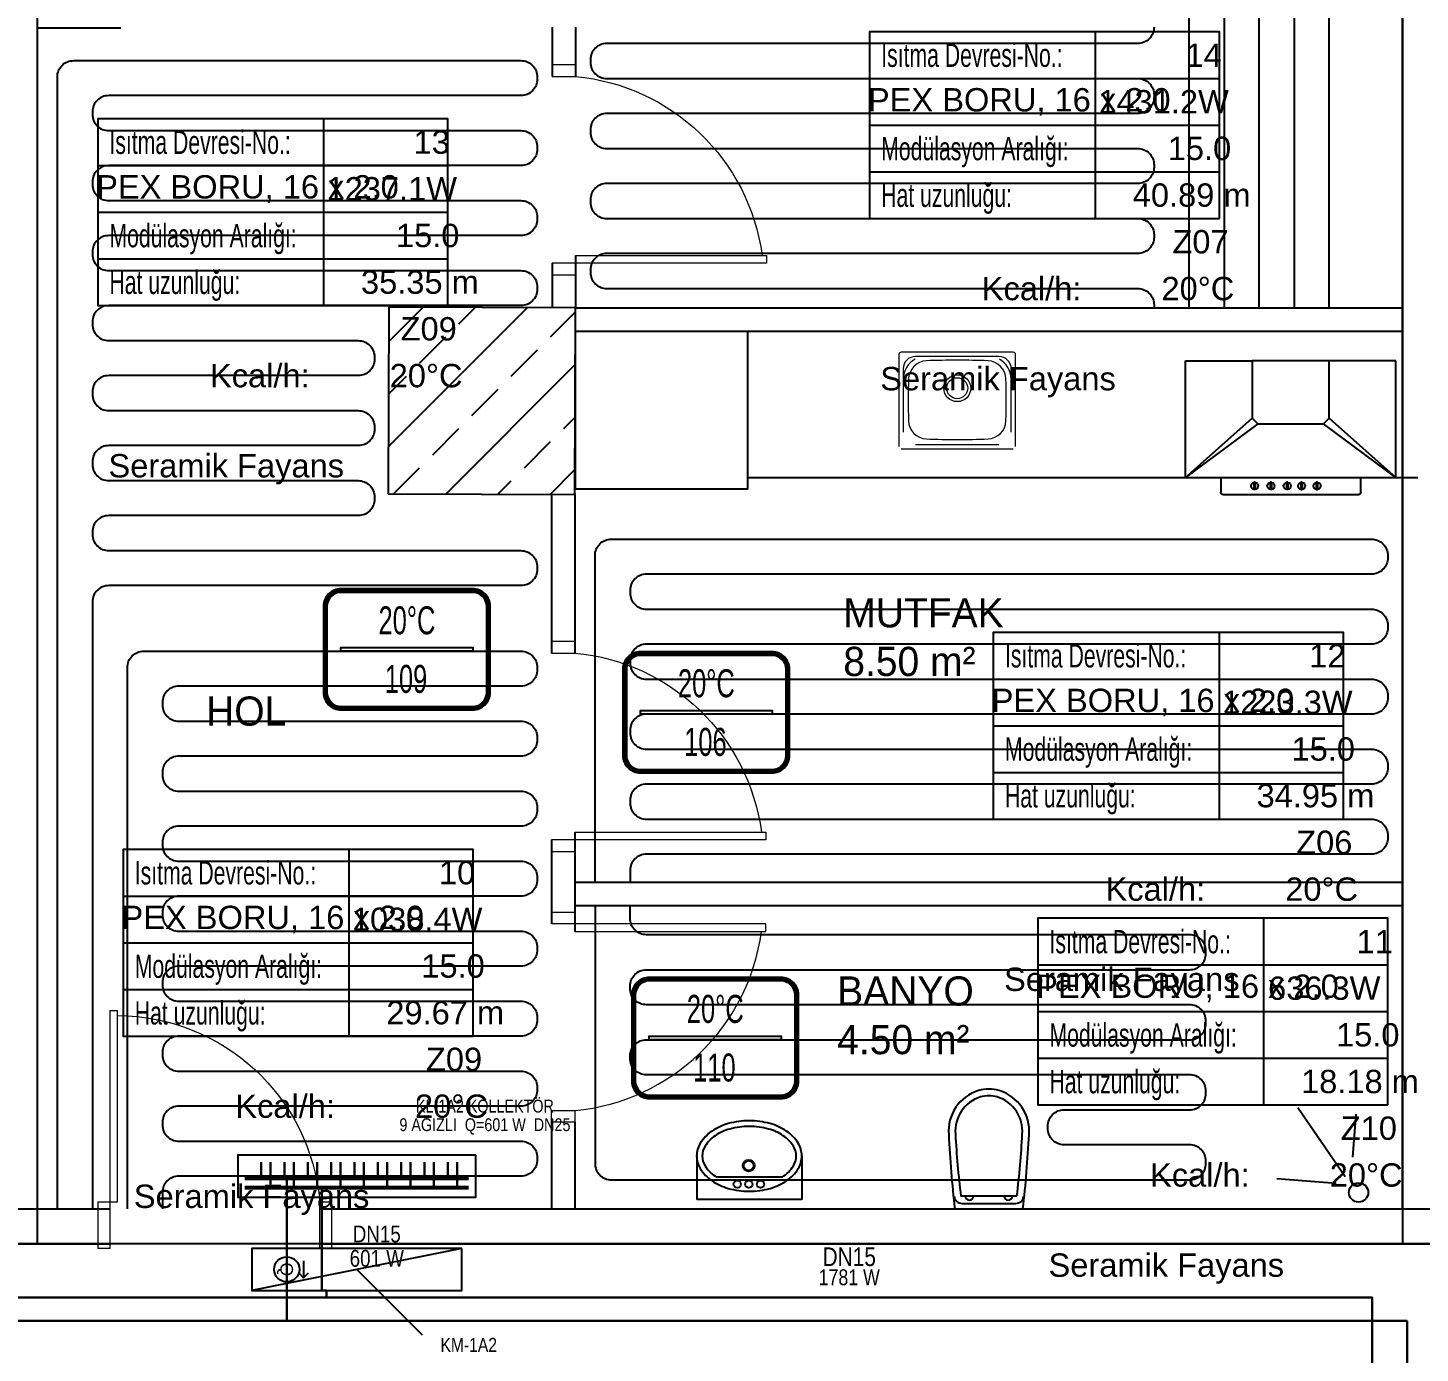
# Model space of a CAD drawing. Header units: centimetres. Extents: x 247996 to 315152, y -468471 to -440326.
# Drawn here: x 285607 to 286204, y -441789 to -441221 of the extents above; entities that cross this region are included whole.
import ezdxf
from ezdxf.enums import TextEntityAlignment as Align

# ---------------------------------------------------------------- set-up
doc = ezdxf.new("R2010")
doc.units = ezdxf.units.CM
doc.linetypes.add('ISITMA DONUS HATTI', pattern=[1.66, 1.57, -0.02, -0.07])
for name, color, linetype, lineweight in [('SCOTT-ARC_Tefriş1', 117, 'CONTINUOUS', 9), ('SCOTT-M_Kapi_Kesit', 171, 'CONTINUOUS', 20), ('SCOTT-MTY-ISITMA-CAP', 41, 'CONTINUOUS', 30), ('SCOTT-MTY-ISITMA-DONUS-BORU', 30, 'ISITMA DONUS HATTI', 30), ('SCOTT-MTY-ISITMA-GIDIS-BORU', 10, 'CONTINUOUS', 30)]:
    doc.layers.add(name, color=color, linetype=linetype, lineweight=lineweight)
for name, color, linetype in [('SCOTT-MKDU0', 50, 'CONTINUOUS'), ('SCOTT-MTY-ISIKAYBIMAHAL', 2, 'CONTINUOUS'), ('SCOTT-MTY-KALORIMETRE', 6, 'Continuous'), ('SCOTT-MTY-KOLLETÖR', 7, 'CONTINUOUS'), ('SCOTT-MTY-PEX-BORU', 1, 'CONTINUOUS'), ('SCOTT-MTY-RADYATÖR', 2, 'CONTINUOUS'), ('SCOTT-MTY-SAYAC', 3, 'Continuous'), ('SCOTT-MTY-VANA', 1, 'Continuous')]:
    doc.layers.add(name, color=color, linetype=linetype)
doc.styles.add('MTYCAPLT', font='arial.ttf')
doc.styles.add('ROTAS', font='arial.ttf')

# ---------------------------------------------------------------- blocks, each defined once
blk = doc.blocks.new('T-DOLAP')
blk.add_line((-45, -9), (45, 9))
blk.add_lwpolyline([(-45, -9), (45, -9), (45, 9), (-45, 9)], close=True)
blk = doc.blocks.new('T-KALORIMETRE')
for p, q in [((-10, 0), (-6, 0)), ((6, 0), (10, 0))]:
    blk.add_line(p, q)
blk.add_lwpolyline([(-4, 8), (4, 8), (2, 10), (4, 8), (2, 6)])
blk.add_circle((0, 0), 6)
at = {"style": 'ROTAS'}
blk.add_text('Q', height=6, dxfattribs=at).set_placement((0, 0), align=Align.MIDDLE_CENTER)
blk = doc.blocks.new('ocak+dav')
at = {"color": 251}
for p, q in [((15.02, 50), (15.02, 56.3)), ((16.02, 57.3), (74.02, 57.3)), ((75.02, 56.3), (75.02, 50))]:
    blk.add_line(p, q, dxfattribs=at)
at = {"color": 7}
for p, q in [((29.21, 54.62), (29.21, 55.14)), ((29.83, 55.14), (29.21, 55.14)), ((29.21, 52.05), (29.21, 54.62)), ((29.83, 54.62), (29.83, 55.13)), ((29.83, 52.05), (29.83, 54.62)), ((36.21, 54.62), (36.21, 55.14)), ((36.83, 55.14), (36.21, 55.14)), ((36.21, 52.05), (36.21, 54.62)), ((36.83, 54.62), (36.83, 55.13)), ((36.83, 52.05), (36.83, 54.62)), ((43.2, 54.62), (43.2, 55.14)), ((43.82, 55.14), (43.2, 55.14)), ((43.2, 52.05), (43.2, 54.62)), ((43.82, 54.62), (43.82, 55.14)), ((43.82, 52.05), (43.82, 54.62)), ((49.35, 54.62), (49.35, 55.14)), ((49.35, 55.14), (49.97, 55.14)), ((49.35, 52.05), (49.35, 54.62)), ((49.97, 54.62), (49.97, 55.14)), ((49.97, 52.05), (49.97, 54.62)), ((55.94, 54.62), (55.94, 55.14)), ((55.94, 55.14), (56.55, 55.14)), ((55.94, 52.05), (55.94, 54.62)), ((56.55, 54.62), (56.55, 55.14)), ((56.55, 52.05), (56.55, 54.62)), ((29.83, 52.05), (29.21, 52.05)), ((36.83, 52.05), (36.21, 52.05)), ((43.82, 52.05), (43.2, 52.05)), ((49.97, 52.05), (49.35, 52.05)), ((56.55, 52.05), (55.94, 52.05))]:
    blk.add_line(p, q, dxfattribs=at)
for p, q in [((0, 50), (28.5, 24.5)), ((31, 27), (0, 50)), ((0, 50), (90, 50)), ((0, 50), (0, 0)), ((90, 50), (59, 27)), ((61.5, 24.5), (90, 50)), ((90, 50), (90, 0)), ((0, 0), (28.5, 0)), ((90, 0), (61.5, 0))]:
    blk.add_line(p, q)
at = {"color": 251}
for centre, start, end in [((16.02, 56.3), 90, 180), ((74.02, 56.3), 0, 90)]:
    blk.add_arc(centre, 1, start, end, dxfattribs=at)
at = {"color": 7}
for centre, start, end in [((29.55, 53.61), 102.6235, 257.37669), ((29.55, 53.61), 280.57538, 79.46205), ((36.54, 53.61), 102.6235, 257.37669), ((36.54, 53.61), 280.57538, 79.46205), ((43.54, 53.61), 102.6235, 257.37669), ((43.54, 53.61), 280.57538, 79.46205), ((49.69, 53.61), 102.6235, 257.37669), ((49.69, 53.61), 280.57538, 79.46205), ((56.27, 53.61), 102.6235, 257.37669), ((56.27, 53.61), 280.57538, 79.46205)]:
    blk.add_arc(centre, 1.54, start, end, dxfattribs=at)
at = {"invisible_edges": 1}
for points in [[(61.5, 24.5), (28.5, 24.5), (31, 27), (59, 27)], [(28.5, 24.5), (61.5, 24.5), (61.5, 0), (28.5, 0)]]:
    blk.add_3dface(points, dxfattribs=at)
blk = doc.blocks.new('UIU')
at = {"layer": 'SCOTT-ARC_Tefriş1'}
for p, q in [((534349.41, 4471056.62), (534349.41, 4471096.04)), ((534350.41, 4471097.04), (534398.41, 4471097.04)), ((534356.56, 4471095.19), (534392.26, 4471095.19)), ((534399.41, 4471096.04), (534399.41, 4471056.62)), ((534351.26, 4471062.77), (534351.26, 4471089.89)), ((534397.56, 4471089.89), (534397.56, 4471062.77)), ((534392.26, 4471057.47), (534356.56, 4471057.47)), ((534398.41, 4471055.62), (534350.41, 4471055.62))]:
    blk.add_line(p, q, dxfattribs=at)
at = {"layer": 'SCOTT-ARC_Tefriş1', "extrusion": (0, 0, -1)}
for centre, major_axis, start_param, end_param in [((534350.41, 4471096.04), (0.707, 0.707), 3.926991, 5.497787), ((534356.56, 4471089.89), (-3.75, 3.75), 5.497787, 7.068583), ((534361.41, 4471085.38), (-7.14, 7.14), 5.524757, 6.541187), ((534361.53, 4471085.36), (-5.66, 5.66), 5.524757, 7.028844), ((534374.41, 4470761.37), (332.25, 0), 4.67265, 4.752129), ((534387.29, 4471085.36), (-5.66, 5.66), 0.825137, 2.329224), ((534392.26, 4471089.89), (3.75, 3.75), -0.785398, 0.785398), ((534387.41, 4471085.38), (7.14, 7.14), -0.258001, 0.758428), ((534398.41, 4471096.04), (0.707, 0.707), -0.785398, 0.785398), ((534374.41, 4471081.62), (-4.07, 4.07), 3.926991, 10.210176), ((534685.66, 4471076.62), (-234.94, 234.94), 5.470817, 5.524757), ((534374.41, 4471081.62), (-3.18, 3.18), 3.926991, 10.210176), ((534063.16, 4471076.62), (234.94, 234.94), 0.758428, 0.812368), ((534361.53, 4471067.88), (5.66, 5.66), 2.395934, 3.900021), ((534387.29, 4471067.88), (5.66, 5.66), 0.812368, 2.316455), ((534374.41, 4471391.87), (332.25, 0), 1.531058, 1.610536)]:
    blk.add_ellipse(centre, major_axis=major_axis, ratio=1, start_param=start_param, end_param=end_param, dxfattribs=at)
blk = doc.blocks.new('asudhsaudhsa')
at = {"layer": 'SCOTT-M_Kapi_Kesit'}
for points in [[(526319.08, 4501829.34), (526319.08, 4501834.34), (526329.08, 4501834.34), (526329.08, 4501829.34), (526319.08, 4501829.34)], [(526319.08, 4501744.34), (526319.08, 4501749.34), (526329.08, 4501749.34), (526329.08, 4501744.34), (526319.08, 4501744.34)]]:
    blk.add_lwpolyline(points, dxfattribs=at)
blk.add_lwpolyline([(526329.08, 4501829.34), (526329.08, 4501826.02), (526410.94, 4501826.02), (526410.94, 4501829.34)], close=True, dxfattribs=at)
blk.add_arc((526320.85, 4501837.9), 88.95, 275.30809, 352.32526, dxfattribs=at)
blk = doc.blocks.new('uhasduhsadu')
at = {"layer": 'SCOTT-M_Kapi_Kesit'}
blk.add_lwpolyline([(684335.93, 4531169.33), (684332.62, 4531169.33), (684332.62, 4531251.2), (684335.93, 4531251.2)], close=True, dxfattribs=at)
for points in [[(684240.93, 4531149.33), (684245.93, 4531149.33), (684245.93, 4531169.33), (684240.93, 4531169.33), (684240.93, 4531149.33)], [(684335.93, 4531149.33), (684340.93, 4531149.33), (684340.93, 4531169.33), (684335.93, 4531169.33), (684335.93, 4531149.33)]]:
    blk.add_lwpolyline(points, dxfattribs=at)
blk.add_arc((684333.18, 4531161.67), 87.59, 90.36866, 174.98091, dxfattribs=at)
blk = doc.blocks.new('MTY-RADYATOR MAHAL0')
at = {"layer": 'SCOTT-MTY-ISIKAYBIMAHAL', "color": 2}
for points in [[(-35.71, 18.44), (-35.71, -18.44, 0.414214), (-28.21, -25.94), (28.21, -25.94, 0.414214), (35.71, -18.44), (35.71, 18.44, 0.414214), (28.21, 25.94), (-28.21, 25.94, 0.414214)], [(-34.21, 18.44), (-34.21, -18.44, 0.414214), (-28.21, -24.44), (28.21, -24.44, 0.414214), (34.21, -18.44), (34.21, 18.44, 0.414214), (28.21, 24.44), (-28.21, 24.44, 0.414214)]]:
    blk.add_lwpolyline(points, format="xyb", close=True, dxfattribs=at)
at = {"layer": 'SCOTT-MTY-ISIKAYBIMAHAL', "color": 4}
for points in [[(-35.21, 18.44), (-35.21, -18.44, 0.414214), (-28.21, -25.44), (28.21, -25.44, 0.414214), (35.21, -18.44), (35.21, 18.44, 0.414214), (28.21, 25.44), (-28.21, 25.44, 0.414214)], [(-34.71, 18.44), (-34.71, -18.44, 0.414214), (-28.21, -24.94), (28.21, -24.94, 0.414214), (34.71, -18.44), (34.71, 18.44, 0.414214), (28.21, 24.94), (-28.21, 24.94, 0.414214)]]:
    blk.add_lwpolyline(points, format="xyb", close=True, dxfattribs=at)
at = {"layer": 'SCOTT-MTY-ISIKAYBIMAHAL', "color": 2}
blk.add_lwpolyline([(-28.21, 0.75), (28.21, 0.75), (28.21, -0.75), (-28.21, -0.75)], close=True, dxfattribs=at)
at = {"layer": 'SCOTT-MTY-ISIKAYBIMAHAL', "color": 1, "style": 'MTYCAPLT', "width": 0.65}
for tag, p in [('MAHAL_001', (-14.86, 29.85)), ('NO_001', (-8.34, 6.72))]:
    blk.add_attdef(tag, p, '', height=12, rotation=359.99998, dxfattribs=at)
at = {"layer": 'SCOTT-MTY-ISIKAYBIMAHAL', "color": 4, "style": 'MTYCAPLT', "width": 0.65}
for tag, p in [('DERECE_001', (-22.83, -18.47)), ('ISIKAYBI_001', (-22.73, -41.1))]:
    blk.add_attdef(tag, p, '', height=12, rotation=359.99998, dxfattribs=at)
blk.add_attdef('ALAN', text='', height=12, rotation=359.99998, dxfattribs=at).set_placement((0, -50), align=Align.MIDDLE_CENTER)
blk = doc.blocks.new('MTY-ETIKET')
at = {"layer": 'SCOTT-MTY-RADYATÖR'}
for p, q in [((2.687, 0), (2.687, 8)), ((-7, 6), (8, 6)), ((-7, 4), (8, 4)), ((-7, 2), (8, 2))]:
    blk.add_line(p, q, dxfattribs=at)
blk.add_lwpolyline([(8, 0), (8, 8), (-7, 8), (-7, 0)], close=True, dxfattribs=at)
at = {"layer": 'SCOTT-MTY-RADYATÖR', "style": 'MTYCAPLT', "width": 0.65}
for s, p in [('Isıtma Devresi-No.:', (-6.5, 7)), ('Modülasyon Aralığı:', (-6.5, 3)), ('Hat uzunluğu:', (-6.5, 1))]:
    blk.add_text(s, height=1, rotation=359.99998, dxfattribs=at).set_placement(p, align=Align.MIDDLE_LEFT)
for tag, p in [('NO1_001', (5.8, 6.5)), ('AR_001', (6.25, 2.5)), ('UZ_001', (6.312, 0.509))]:
    blk.add_attdef(tag, p, '', height=1, rotation=359.99998, dxfattribs=at)
at = {"layer": 'SCOTT-MTY-RADYATÖR', "color": 2, "style": 'MTYCAPLT', "width": 0.65}
for tag, p in [('BORU_001', (-7.069, 4.59)), ('YER_001', (2.898, 4.5))]:
    blk.add_attdef(tag, p, '', height=1, dxfattribs=at)

msp = doc.modelspace()

# ---------------------------------------------------------------- linework, layer by layer
at = {"layer": 'SCOTT-MKDU0', "color": 8, "ltscale": 0.03}
for p, q in [((285611.1, -440525.24), (285611.1, -441742.11)), ((285611.1, -440525.29), (285611.1, -441742.11)), ((285611.1, -440525.29), (285611.1, -441727.11)), ((286196.1, -440527.29), (286196.1, -441742.11)), ((286196.1, -441727.11), (286196.1, -440527.29)), ((286196.1, -440527.34), (286196.1, -441742.11)), ((285611.1, -441220.98), (285646.93, -441220.98)), ((285831.73, -441220.75), (285831.73, -441241.83)), ((285841.73, -441220.75), (285841.73, -441241.83)), ((285841.73, -441318.51), (285841.73, -441340.75)), ((285831.73, -441321.83), (285831.73, -441340.75)), ((285761.73, -441340.7), (285761.45, -441420.7)), ((285761.52, -441400.46), (285821.08, -441340.91)), ((285761.68, -441355.4), (285776.33, -441340.75)), ((285841.73, -441340.98), (285761.73, -441340.7)), ((285791.76, -441347.78), (285798.7, -441340.83)), ((285831.04, -441353.39), (285841.72, -441342.71)), ((285841.45, -441420.98), (285841.73, -441340.98)), ((285841.73, -441340.98), (286196.1, -441340.98)), ((285774.92, -441364.61), (285786.14, -441353.39)), ((285841.73, -441350.98), (286196.1, -441350.98)), ((285814.21, -441370.23), (285825.43, -441359)), ((285786.1, -441420.79), (285841.64, -441365.24)), ((285761.6, -441377.93), (285769.3, -441370.23)), ((285797.37, -441387.06), (285808.59, -441375.84)), ((285836.66, -441392.68), (285841.57, -441387.77)), ((285780.53, -441403.9), (285791.76, -441392.68)), ((285819.82, -441409.52), (285831.04, -441398.29)), ((285763.72, -441420.71), (285774.92, -441409.52)), ((285808.47, -441420.86), (285814.21, -441415.13)), ((285830.84, -441420.94), (285841.49, -441410.29)), ((285841.45, -441413.66), (285841.73, -441413.66)), ((285841.45, -441413.66), (285841.73, -441413.66)), ((285915.34, -441413.66), (286202.61, -441413.66)), ((285915.34, -441413.66), (286202.61, -441413.66)), ((285761.45, -441420.7), (285841.45, -441420.98)), ((285831.45, -441420.7), (285831.45, -441488.91)), ((285841.45, -441420.7), (285841.45, -441488.91)), ((285831.45, -441568.91), (285831.45, -441604.92)), ((285841.45, -441565.59), (285841.45, -441608.23)), ((285841.45, -441587.11), (286196.1, -441587.11)), ((285841.45, -441597.11), (286196.1, -441597.11)), ((286171.46, -441713.36), (286151.25, -441683.79)), ((285831.45, -441689.92), (285831.45, -441727.11)), ((285841.45, -441689.92), (285841.45, -441727.11)), ((286174.71, -441704.94), (286176.12, -441686.57)), ((285893.64, -441704.42), (285893.64, -441723.07)), ((285938.67, -441704.42), (285938.67, -441723.07)), ((285930.2, -441713.44), (285902.1, -441713.44)), ((286167.56, -441716.15), (286142.19, -441714.19)), ((285938.67, -441723.07), (285893.64, -441723.07)), ((285565.04, -441727.11), (285642.16, -441727.11)), ((285611.1, -441727.11), (285642.16, -441727.11)), ((285732.16, -441727.11), (286575.75, -441727.11)), ((285732.16, -441727.11), (286196.1, -441727.11)), ((286565.75, -441742.11), (285011.31, -441742.11)), ((285565.04, -441742.11), (285642.16, -441742.11)), ((285732.16, -441742.11), (286575.75, -441742.11))]:
    msp.add_line(p, q, dxfattribs=at)
msp.add_lwpolyline([(285841.73, -441350.98), (285915.34, -441350.98), (285915.34, -441418.66), (285841.73, -441418.66)], close=True, dxfattribs=at)
for points in [[(286033.41, -441727.11, 0.01664), (286036.03, -441695.28, 0.351622), (286023.24, -441676.36, 0.068714), (286018.82, -441675.75, 0.068714), (286014.4, -441676.36, 0.351622), (286001.61, -441695.28, 0.01664), (286004.23, -441727.11)], [(286030.84, -441721.55, 0.016866), (286033.15, -441695.09, 0.351778), (286022.43, -441679.13, 0.068022), (286018.82, -441678.63, 0.068022), (286015.21, -441679.13, 0.351778), (286004.49, -441695.09, 0.016866), (286006.8, -441721.55)]]:
    msp.add_lwpolyline(points, format="xyb", close=True, dxfattribs=at)
msp.add_lwpolyline([(286003.95, -441721.67, 0.389191), (286007.3, -441724.74), (286018.82, -441724.74), (286030.34, -441724.74, 0.389191), (286033.69, -441721.67, 0.389191)], format="xyb", dxfattribs=at)
for centre, radius in [((285915.9, -441708.53), 2.52), ((285915.9, -441708.53), 2.12), ((285911.03, -441716.47), 1.56), ((285915.96, -441716.47), 1.56), ((285921, -441716.47), 1.56), ((286177.21, -441720.06, 51), 4.14)]:
    msp.add_circle(centre, radius, dxfattribs=at)
for centre, radius, start, end in [((285916.15, -441722.8), 33.47, 90, 105.51757), ((285916.15, -441722.8), 33.47, 74.48243, 90), ((285909.8, -441708.03), 17.19, 123.83466, 148.28659), ((285909.8, -441708.03), 14.8, 123.83466, 148.28659), ((285913.64, -441713.75), 24.08, 105.51757, 123.83466), ((285913.64, -441713.75), 21.68, 105.51757, 123.83466), ((285916.15, -441722.8), 31.07, 90, 105.51757), ((285916.15, -441722.8), 31.07, 74.48243, 90), ((285918.66, -441713.75), 21.68, 56.16534, 74.48243), ((285918.66, -441713.75), 24.08, 56.16534, 74.48243), ((285922.5, -441708.03), 14.8, 31.71341, 56.16534), ((285922.5, -441708.03), 17.19, 31.71341, 56.16534), ((285903.96, -441704.42), 10.33, 148.28659, 180), ((285903.96, -441704.42), 7.93, 148.28659, 180), ((285928.34, -441704.42), 7.93, 0, 31.71341), ((285928.34, -441704.42), 10.33, 0, 31.71341), ((285903.96, -441704.42), 10.33, 180, 211.71341), ((285903.96, -441704.42), 7.93, 180, 211.71341), ((285928.34, -441704.42), 7.93, 328.28659, 0), ((285928.34, -441704.42), 10.33, 328.28659, 0), ((285909.8, -441700.81), 17.19, 211.71341, 236.16534), ((285909.8, -441700.81), 14.8, 211.71341, 238.62326), ((285922.5, -441700.81), 14.8, 301.37674, 328.28659), ((285922.5, -441700.81), 17.19, 303.83466, 328.28659), ((285913.64, -441695.09), 24.08, 236.16534, 254.48243), ((285916.15, -441686.04), 33.47, 254.48243, 270), ((285916.15, -441686.04), 33.47, 270, 285.51757), ((285918.66, -441695.09), 24.08, 285.51757, 303.83466), ((286010.52, -441721.55), 1.78, 180, 0), ((286027.12, -441721.55), 1.78, 180, 0)]:
    msp.add_arc(centre, radius, start, end, dxfattribs=at)
at = {"layer": 'SCOTT-MTY-ISITMA-DONUS-BORU'}
for points in [[(285707, -441707), (285707, -441714)], [(285717, -441707), (285717, -441714)], [(285727, -441707), (285727, -441714)], [(285737, -441707), (285737, -441714)], [(285747, -441707), (285747, -441714)], [(285757, -441707), (285757, -441714)], [(285767, -441707), (285767, -441714)], [(285777, -441707), (285777, -441714)], [(285787, -441707), (285787, -441714)], [(285718, -441744), (285718, -441714)], [(285718, -441762), (285718, -441744)], [(285718, -441775), (285718, -441762)], [(285488, -441775), (285718, -441775)], [(285718, -441775), (286198, -441775), (286198, -441860)]]:
    msp.add_lwpolyline(points, dxfattribs=at)
at = {"layer": 'SCOTT-MTY-ISITMA-DONUS-BORU', "const_width": 1.6}
msp.add_lwpolyline([(285796, -441714), (285700, -441714)], dxfattribs=at)
at = {"layer": 'SCOTT-MTY-ISITMA-GIDIS-BORU'}
for points in [[(285711, -441707), (285711, -441718)], [(285721, -441707), (285721, -441718)], [(285731, -441707), (285731, -441718)], [(285741, -441707), (285741, -441718)], [(285751, -441707), (285751, -441718)], [(285761, -441707), (285761, -441718)], [(285771, -441707), (285771, -441718)], [(285781, -441707), (285781, -441718)], [(285791, -441707), (285791, -441718)], [(285733, -441744), (285733, -441718)], [(285733, -441762), (285733, -441744)], [(285735, -441765), (285735, -441762), (285733, -441762)], [(285445, -441765), (285735, -441765)], [(285735, -441765), (286183, -441765), (286183, -441870)]]:
    msp.add_lwpolyline(points, dxfattribs=at)
at = {"layer": 'SCOTT-MTY-ISITMA-GIDIS-BORU', "const_width": 1.6}
msp.add_lwpolyline([(285796, -441718), (285700, -441718)], dxfattribs=at)
at = {"layer": 'SCOTT-MTY-KALORIMETRE'}
msp.add_line((285748, -441753), (285776, -441781), dxfattribs=at)
at = {"layer": 'SCOTT-MTY-KOLLETÖR'}
msp.add_lwpolyline([(285799, -441704), (285697, -441704), (285697, -441722), (285799, -441722)], close=True, dxfattribs=at)
at = {"layer": 'SCOTT-MTY-PEX-BORU'}
for points in [[(286164.59, -441340.98), (286164.59, -440541.58, 0.414214)], [(286134.59, -441340.98), (286134.59, -440813.14, 0.414214)], [(286104.59, -441340.98), (286104.59, -441084.7, 0.414214)], [(286089.59, -441220.7, -0.414214), (286082.59, -441227.7), (285855.09, -441227.7, 0.414214), (285848.09, -441234.7), (285848.09, -441235.7, 0.414214), (285855.09, -441242.7), (286082.59, -441242.7, -0.414214), (286089.59, -441249.7), (286089.59, -441250.7, -0.414214), (286082.59, -441257.7), (285855.09, -441257.7, 0.414214), (285848.09, -441264.7), (285848.09, -441265.7, 0.414214), (285855.09, -441272.7), (286082.59, -441272.7, -0.414214), (286089.59, -441279.7), (286089.59, -441280.7, -0.414214), (286082.59, -441287.7), (285855.09, -441287.7, 0.414214), (285848.09, -441294.7), (285848.09, -441295.7, 0.414214), (285855.09, -441302.7), (286082.59, -441302.7, -0.414214), (286089.59, -441309.7), (286089.59, -441310.7, -0.414214), (286082.59, -441317.7), (285855.09, -441317.7, 0.414214), (285848.09, -441324.7), (285848.09, -441325.7, 0.414214), (285855.09, -441332.7), (286082.59, -441332.7, -0.414214), (286089.59, -441339.7), (286089.59, -441340.98)], [(285619.72, -441727.11), (285619.72, -441242.01, -0.414214), (285626.72, -441235.01), (285818.35, -441235.01, -0.414214), (285825.35, -441242.01), (285825.35, -441243.01, -0.414214), (285818.35, -441250.01), (285641.72, -441250.01, 0.414214), (285634.72, -441257.01), (285634.72, -441258.01, 0.414214), (285641.72, -441265.01), (285818.35, -441265.01, -0.414214), (285825.35, -441272.01), (285825.35, -441273.01, -0.414214), (285818.35, -441280.01), (285641.72, -441280.01, 0.414214), (285634.72, -441287.01), (285634.72, -441288.01, 0.414214), (285641.72, -441295.01), (285818.35, -441295.01, -0.414214), (285825.35, -441302.01), (285825.35, -441303.01, -0.414214), (285818.35, -441310.01), (285641.72, -441310.01, 0.414214), (285634.72, -441317.01), (285634.72, -441318.01, 0.414214), (285641.72, -441325.01), (285818.35, -441325.01, -0.414214), (285825.35, -441332.01), (285825.35, -441333.01, -0.414214), (285818.35, -441340.01), (285641.72, -441340.01, 0.414214), (285634.72, -441347.01), (285634.72, -441348.01, 0.414214), (285641.72, -441355.01), (285748.62, -441355.01, -0.414214), (285755.62, -441362.01), (285755.62, -441363.01, -0.414214), (285748.62, -441370.01), (285641.72, -441370.01, 0.414214), (285634.72, -441377.01), (285634.72, -441378.01, 0.414214), (285641.72, -441385.01), (285748.62, -441385.01, -0.414214), (285755.62, -441392.01), (285755.62, -441393.01, -0.414214), (285748.62, -441400.01), (285641.72, -441400.01, 0.414214), (285634.72, -441407.01), (285634.72, -441408.01, 0.414214), (285641.72, -441415.01), (285748.62, -441415.01, -0.414214), (285755.62, -441422.01), (285755.62, -441423.01, -0.414214), (285748.62, -441430.01), (285641.72, -441430.01, 0.414214), (285634.72, -441437.01), (285634.72, -441438.01, 0.414214), (285641.72, -441445.01), (285818.35, -441445.01, -0.414214), (285825.35, -441452.01), (285825.35, -441453.01, -0.414214), (285818.35, -441460.01), (285641.72, -441460.01, 0.414214), (285634.72, -441467.01), (285634.72, -441727.11)], [(285850.08, -441586.91), (285850.08, -441447.07, -0.414214), (285857.08, -441440.07), (286182.72, -441440.07, -0.414214), (286189.72, -441447.07), (286189.72, -441448.07, -0.414214), (286182.72, -441455.07), (285872.08, -441455.07, 0.414214), (285865.08, -441462.07), (285865.08, -441463.07, 0.414214), (285872.08, -441470.07), (286182.72, -441470.07, -0.414214), (286189.72, -441477.07), (286189.72, -441478.07, -0.414214), (286182.72, -441485.07), (285872.08, -441485.07, 0.414214), (285865.08, -441492.07), (285865.08, -441493.07, 0.414214), (285872.08, -441500.07), (286182.72, -441500.07, -0.414214), (286189.72, -441507.07), (286189.72, -441508.07, -0.414214), (286182.72, -441515.07), (285872.08, -441515.07, 0.414214), (285865.08, -441522.07), (285865.08, -441523.07, 0.414214), (285872.08, -441530.07), (286182.72, -441530.07, -0.414214), (286189.72, -441537.07), (286189.72, -441538.07, -0.414214), (286182.72, -441545.07), (285872.08, -441545.07, 0.414214), (285865.08, -441552.07), (285865.08, -441553.07, 0.414214), (285872.08, -441560.07), (286182.72, -441560.07, -0.414214), (286189.72, -441567.07), (286189.72, -441568.07, -0.414214), (286182.72, -441575.07), (285872.08, -441575.07, 0.414214), (285865.08, -441582.07), (285865.08, -441586.91)], [(285649.72, -441727.11), (285649.72, -441495.08, -0.414214), (285656.72, -441488.08), (285818.35, -441488.08, -0.414214), (285825.35, -441495.08), (285825.35, -441496.08, -0.414214), (285818.35, -441503.08), (285671.72, -441503.08, 0.414214), (285664.72, -441510.08), (285664.72, -441511.08, 0.414214), (285671.72, -441518.08), (285818.35, -441518.08, -0.414214), (285825.35, -441525.08), (285825.35, -441526.08, -0.414214), (285818.35, -441533.08), (285671.72, -441533.08, 0.414214), (285664.72, -441540.08), (285664.72, -441541.08, 0.414214), (285671.72, -441548.08), (285818.35, -441548.08, -0.414214), (285825.35, -441555.08), (285825.35, -441556.08, -0.414214), (285818.35, -441563.08), (285671.72, -441563.08, 0.414214), (285664.72, -441570.08), (285664.72, -441571.08, 0.414214), (285671.72, -441578.08), (285818.35, -441578.08, -0.414214), (285825.35, -441585.08), (285825.35, -441586.08, -0.414214), (285818.35, -441593.08), (285671.72, -441593.08, 0.414214), (285664.72, -441600.08), (285664.72, -441601.08, 0.414214), (285671.72, -441608.08), (285818.35, -441608.08, -0.414214), (285825.35, -441615.08), (285825.35, -441616.08, -0.414214), (285818.35, -441623.08), (285671.72, -441623.08, 0.414214), (285664.72, -441630.08), (285664.72, -441631.08, 0.414214), (285671.72, -441638.08), (285818.35, -441638.08, -0.414214), (285825.35, -441645.08), (285825.35, -441646.08, -0.414214), (285818.35, -441653.08), (285671.72, -441653.08, 0.414214), (285664.72, -441660.08), (285664.72, -441661.08, 0.414214), (285671.72, -441668.08), (285818.35, -441668.08, -0.414214), (285825.35, -441675.08), (285825.35, -441676.08, -0.414214), (285818.35, -441683.08), (285671.72, -441683.08, 0.414214), (285664.72, -441690.08), (285664.72, -441691.08, 0.414214), (285671.72, -441698.08), (285818.35, -441698.08, -0.414214), (285825.35, -441705.08), (285825.35, -441706.08, -0.414214), (285818.35, -441713.08), (285671.72, -441713.08, 0.414214), (285664.72, -441720.08), (285664.72, -441727.11)], [(285850.08, -441597.11), (285850.08, -441707.61, 0.414214), (285857.08, -441714.61), (286104.84, -441714.61, 0.414214), (286111.84, -441707.61), (286111.84, -441706.61, 0.414214), (286104.84, -441699.61), (286051.09, -441699.61, -0.414214), (286044.09, -441692.61), (286044.09, -441691.61, -0.414214), (286051.09, -441684.61), (286104.84, -441684.61, 0.414214), (286111.84, -441677.61), (286111.84, -441676.61, 0.414214), (286104.84, -441669.61), (285872.08, -441669.61, -0.414214), (285865.08, -441662.61), (285865.08, -441661.61, -0.414214), (285872.08, -441654.61), (286104.84, -441654.61, 0.414214), (286111.84, -441647.61), (286111.84, -441646.61, 0.414214), (286104.84, -441639.61), (285872.08, -441639.61, -0.414214), (285865.08, -441632.61), (285865.08, -441631.61, -0.414214), (285872.08, -441624.61), (286104.84, -441624.61, 0.414214), (286111.84, -441617.61), (286111.84, -441616.61, 0.414214), (286104.84, -441609.61), (285872.08, -441609.61, -0.414214), (285865.08, -441602.61), (285865.08, -441597.11)]]:
    msp.add_lwpolyline(points, format="xyb", dxfattribs=at)
for points in [[(286149.59, -440796.58), (286149.59, -441340.98)], [(286119.59, -441068.14), (286119.59, -441340.98)]]:
    msp.add_lwpolyline(points, dxfattribs=at)

# ---------------------------------------------------------------- block references
at = {"layer": 'SCOTT-MKDU0', "color": 8, "ltscale": 0.03, "xscale": -1, "rotation": 180}
for name, p in [('asudhsaudhsa', (-240487.35, 4060507.51)), ('ocak+dav', (286103.12, -441363.68)), ('asudhsaudhsa', (-240487.62, 4060260.43))]:
    msp.add_blockref(name, p, dxfattribs=at)
at = {"layer": 'SCOTT-MKDU0', "color": 8, "ltscale": 0.03, "xscale": -1}
for name, p in [('UIU', (820379.68, -4912457.02)), ('uhasduhsadu', (969978.1, -4972893.45)), ('uhasduhsadu', (969978.1, -4972893.45)), ('uhasduhsadu', (969978.1, -4972893.45))]:
    msp.add_blockref(name, p, dxfattribs=at)
at = {"layer": 'SCOTT-MKDU0', "color": 8, "ltscale": 0.03}
msp.add_blockref('asudhsaudhsa', (-240487.62, -4943434.26), dxfattribs=at)
at = {"layer": 'SCOTT-MTY-KALORIMETRE', "xscale": 0.9, "yscale": 0.9, "rotation": 270}
msp.add_blockref('T-KALORIMETRE', (285718, -441753), dxfattribs=at)
at = {"layer": 'SCOTT-MTY-SAYAC', "rotation": 180}
msp.add_blockref('T-DOLAP', (285748, -441753), dxfattribs=at)
at = {"layer": 'SCOTT-MTY-VANA'}
ref = msp.add_blockref('MTY-ETIKET', (286037.7, -441302.7), dxfattribs=dict(at, xscale=10, yscale=10))
ref.add_attrib('UZ_001', '40.89 m', (286080.47, -441297.63), dxfattribs={"layer": 'SCOTT-MTY-RADYATÖR', "height": 10, "rotation": 359.99998, "style": 'MTYCAPLT'})
ref.add_attrib('AR_001', '15.0', (286095.46, -441277.63), dxfattribs={"layer": 'SCOTT-MTY-RADYATÖR', "height": 10, "rotation": 359.99998, "style": 'MTYCAPLT'})
ref.add_attrib('NO1_001', '14', (286103.04, -441237.72), dxfattribs={"layer": 'SCOTT-MTY-RADYATÖR', "height": 10, "rotation": 359.99998, "style": 'MTYCAPLT'})
ref.add_attrib('BORU_001', 'PEX BORU, 16 x 2.0', (285967.01, -441256.8), dxfattribs={"layer": 'SCOTT-MTY-RADYATÖR', "height": 10, "style": 'MTYCAPLT'})
ref.add_attrib('NO_001', 'Z07', (286097.46, -441317.63), dxfattribs={"layer": 'SCOTT-MTY-RADYATÖR', "height": 10, "style": 'MTYCAPLT'})
ref.add_attrib('DERECE_001', '20%%DC', (286092.77, -441337.7), dxfattribs={"layer": 'SCOTT-MTY-RADYATÖR', "height": 10, "style": 'MTYCAPLT'})
ref.add_attrib('KCAL/H:_001', 'Kcal/h:', (286015.77, -441337.7), dxfattribs={"layer": 'SCOTT-MTY-RADYATÖR', "height": 10, "style": 'MTYCAPLT'})
ref.add_attrib('MALZEMECINSI_001', 'Seramik Fayans', (285972.29, -441376.31), dxfattribs={"layer": 'SCOTT-MTY-RADYATÖR', "height": 10, "style": 'MTYCAPLT'})
ref.add_attrib('YER_001', '1431.2W', (286065.71, -441257.63), dxfattribs={"layer": 'SCOTT-MTY-RADYATÖR', "height": 10, "style": 'MTYCAPLT'})
ref = msp.add_blockref('MTY-ETIKET', (285707.04, -441340.01), dxfattribs=dict(at, xscale=10, yscale=10))
ref.add_attrib('UZ_001', '35.35 m', (285749.81, -441334.94), dxfattribs={"layer": 'SCOTT-MTY-RADYATÖR', "height": 10, "rotation": 359.99998, "style": 'MTYCAPLT'})
ref.add_attrib('AR_001', '15.0', (285764.8, -441314.95), dxfattribs={"layer": 'SCOTT-MTY-RADYATÖR', "height": 10, "rotation": 359.99998, "style": 'MTYCAPLT'})
ref.add_attrib('NO1_001', '13', (285772.35, -441274.94), dxfattribs={"layer": 'SCOTT-MTY-RADYATÖR', "height": 10, "rotation": 359.99998, "style": 'MTYCAPLT'})
ref.add_attrib('BORU_001', 'PEX BORU, 16 x 2.0', (285636.35, -441294.11), dxfattribs={"layer": 'SCOTT-MTY-RADYATÖR', "height": 10, "style": 'MTYCAPLT'})
ref.add_attrib('NO_001', 'Z09', (285766.79, -441354.95), dxfattribs={"layer": 'SCOTT-MTY-RADYATÖR', "height": 10, "style": 'MTYCAPLT'})
ref.add_attrib('DERECE_001', '20%%DC', (285762.11, -441375.01), dxfattribs={"layer": 'SCOTT-MTY-RADYATÖR', "height": 10, "style": 'MTYCAPLT'})
ref.add_attrib('KCAL/H:_001', 'Kcal/h:', (285685.11, -441375.01), dxfattribs={"layer": 'SCOTT-MTY-RADYATÖR', "height": 10, "style": 'MTYCAPLT'})
ref.add_attrib('MALZEMECINSI_001', 'Seramik Fayans', (285641.63, -441413.63), dxfattribs={"layer": 'SCOTT-MTY-RADYATÖR', "height": 10, "style": 'MTYCAPLT'})
ref.add_attrib('YER_001', '1237.1W', (285735.05, -441294.94), dxfattribs={"layer": 'SCOTT-MTY-RADYATÖR', "height": 10, "style": 'MTYCAPLT'})
ref = msp.add_blockref('MTY-RADYATOR MAHAL0', (285769.46, -441487.33), dxfattribs=dict(at, rotation=180))
ref.add_attrib('DERECE_001', '20%%DC', (285757.34, -441480.86), dxfattribs={"layer": 'SCOTT-MTY-ISIKAYBIMAHAL', "color": 4, "height": 12, "rotation": 359.99998, "style": 'MTYCAPLT', "width": 0.65})
ref.add_attrib('NO_001', '109', (285760.02, -441505.97), dxfattribs={"layer": 'SCOTT-MTY-ISIKAYBIMAHAL', "color": 1, "height": 12, "rotation": 359.99998, "style": 'MTYCAPLT', "width": 0.65})
ref = msp.add_blockref('MTY-ETIKET', (286090.72, -441560.07), dxfattribs=dict(at, xscale=10, yscale=10))
ref.add_attrib('UZ_001', '34.95 m', (286133.5, -441555), dxfattribs={"layer": 'SCOTT-MTY-RADYATÖR', "height": 10, "rotation": 359.99998, "style": 'MTYCAPLT'})
ref.add_attrib('AR_001', '15.0', (286148.48, -441535.01), dxfattribs={"layer": 'SCOTT-MTY-RADYATÖR', "height": 10, "rotation": 359.99998, "style": 'MTYCAPLT'})
ref.add_attrib('NO1_001', '12', (286156.1, -441495.09), dxfattribs={"layer": 'SCOTT-MTY-RADYATÖR', "height": 10, "rotation": 359.99998, "style": 'MTYCAPLT'})
ref.add_attrib('BORU_001', 'PEX BORU, 16 x 2.0', (286020.03, -441514.17), dxfattribs={"layer": 'SCOTT-MTY-RADYATÖR', "height": 10, "style": 'MTYCAPLT'})
ref.add_attrib('NO_001', 'Z06', (286150.49, -441575.01), dxfattribs={"layer": 'SCOTT-MTY-RADYATÖR', "height": 10, "style": 'MTYCAPLT'})
ref.add_attrib('DERECE_001', '20%%DC', (286145.79, -441595.07), dxfattribs={"layer": 'SCOTT-MTY-RADYATÖR', "height": 10, "style": 'MTYCAPLT'})
ref.add_attrib('KCAL/H:_001', 'Kcal/h:', (286068.8, -441595.07), dxfattribs={"layer": 'SCOTT-MTY-RADYATÖR', "height": 10, "style": 'MTYCAPLT'})
ref.add_attrib('MALZEMECINSI_001', 'Seramik Fayans', (286025.32, -441633.69), dxfattribs={"layer": 'SCOTT-MTY-RADYATÖR', "height": 10, "style": 'MTYCAPLT'})
ref.add_attrib('YER_001', '1223.3W', (286118.74, -441515), dxfattribs={"layer": 'SCOTT-MTY-RADYATÖR', "height": 10, "style": 'MTYCAPLT'})
ref = msp.add_blockref('MTY-RADYATOR MAHAL0', (285897.73, -441514.32), dxfattribs=dict(at, rotation=180))
ref.add_attrib('DERECE_001', '20%%DC', (285885.62, -441507.85), dxfattribs={"layer": 'SCOTT-MTY-ISIKAYBIMAHAL', "color": 4, "height": 12, "rotation": 359.99998, "style": 'MTYCAPLT', "width": 0.65})
ref.add_attrib('NO_001', '106', (285888.3, -441532.97), dxfattribs={"layer": 'SCOTT-MTY-ISIKAYBIMAHAL', "color": 1, "height": 12, "rotation": 359.99998, "style": 'MTYCAPLT', "width": 0.65})
ref = msp.add_blockref('MTY-ETIKET', (285717.9, -441653.08), dxfattribs=dict(at, xscale=10, yscale=10))
ref.add_attrib('UZ_001', '29.67 m', (285760.67, -441648.01), dxfattribs={"layer": 'SCOTT-MTY-RADYATÖR', "height": 10, "rotation": 359.99998, "style": 'MTYCAPLT'})
ref.add_attrib('AR_001', '15.0', (285775.66, -441628.01), dxfattribs={"layer": 'SCOTT-MTY-RADYATÖR', "height": 10, "rotation": 359.99998, "style": 'MTYCAPLT'})
ref.add_attrib('NO1_001', '10', (285783.23, -441588.01), dxfattribs={"layer": 'SCOTT-MTY-RADYATÖR', "height": 10, "rotation": 359.99998, "style": 'MTYCAPLT'})
ref.add_attrib('BORU_001', 'PEX BORU, 16 x 2.0', (285647.2, -441607.18), dxfattribs={"layer": 'SCOTT-MTY-RADYATÖR', "height": 10, "style": 'MTYCAPLT'})
ref.add_attrib('NO_001', 'Z09', (285777.65, -441668.01), dxfattribs={"layer": 'SCOTT-MTY-RADYATÖR', "height": 10, "style": 'MTYCAPLT'})
ref.add_attrib('DERECE_001', '20%%DC', (285772.97, -441688.08), dxfattribs={"layer": 'SCOTT-MTY-RADYATÖR', "height": 10, "style": 'MTYCAPLT'})
ref.add_attrib('KCAL/H:_001', 'Kcal/h:', (285695.97, -441688.08), dxfattribs={"layer": 'SCOTT-MTY-RADYATÖR', "height": 10, "style": 'MTYCAPLT'})
ref.add_attrib('MALZEMECINSI_001', 'Seramik Fayans', (285652.49, -441726.69), dxfattribs={"layer": 'SCOTT-MTY-RADYATÖR', "height": 10, "style": 'MTYCAPLT'})
ref.add_attrib('YER_001', '1038.4W', (285745.91, -441608.01), dxfattribs={"layer": 'SCOTT-MTY-RADYATÖR', "height": 10, "style": 'MTYCAPLT'})
ref = msp.add_blockref('MTY-ETIKET', (286109.79, -441682.56), dxfattribs=dict(at, xscale=10, yscale=10))
ref.add_attrib('UZ_001', '18.18 m', (286152.57, -441677.5), dxfattribs={"layer": 'SCOTT-MTY-RADYATÖR', "height": 10, "rotation": 359.99998, "style": 'MTYCAPLT'})
ref.add_attrib('AR_001', '15.0', (286167.56, -441657.5), dxfattribs={"layer": 'SCOTT-MTY-RADYATÖR', "height": 10, "rotation": 359.99998, "style": 'MTYCAPLT'})
ref.add_attrib('NO1_001', '11', (286176.36, -441617.58), dxfattribs={"layer": 'SCOTT-MTY-RADYATÖR', "height": 10, "rotation": 359.99998, "style": 'MTYCAPLT'})
ref.add_attrib('BORU_001', 'PEX BORU, 16 x 2.0', (286039.1, -441636.66), dxfattribs={"layer": 'SCOTT-MTY-RADYATÖR', "height": 10, "style": 'MTYCAPLT'})
ref.add_attrib('NO_001', 'Z10', (286169.58, -441697.5), dxfattribs={"layer": 'SCOTT-MTY-RADYATÖR', "height": 10, "style": 'MTYCAPLT'})
ref.add_attrib('DERECE_001', '20%%DC', (286164.86, -441717.56), dxfattribs={"layer": 'SCOTT-MTY-RADYATÖR', "height": 10, "style": 'MTYCAPLT'})
ref.add_attrib('KCAL/H:_001', 'Kcal/h:', (286087.87, -441717.56), dxfattribs={"layer": 'SCOTT-MTY-RADYATÖR', "height": 10, "style": 'MTYCAPLT'})
ref.add_attrib('MALZEMECINSI_001', 'Seramik Fayans', (286044.39, -441756.18), dxfattribs={"layer": 'SCOTT-MTY-RADYATÖR', "height": 10, "style": 'MTYCAPLT'})
ref.add_attrib('YER_001', '636.3W', (286138.45, -441637.5), dxfattribs={"layer": 'SCOTT-MTY-RADYATÖR', "height": 10, "style": 'MTYCAPLT'})
ref = msp.add_blockref('MTY-RADYATOR MAHAL0', (285901.56, -441653.86), dxfattribs=dict(at, rotation=180))
ref.add_attrib('DERECE_001', '20%%DC', (285889.44, -441647.39), dxfattribs={"layer": 'SCOTT-MTY-ISIKAYBIMAHAL', "color": 4, "height": 12, "rotation": 359.99998, "style": 'MTYCAPLT', "width": 0.65})
ref.add_attrib('NO_001', '110', (285892.14, -441672.51), dxfattribs={"layer": 'SCOTT-MTY-ISIKAYBIMAHAL', "color": 1, "height": 12, "rotation": 359.99998, "style": 'MTYCAPLT', "width": 0.65})

# ---------------------------------------------------------------- texts
at = {"layer": 'SCOTT-MKDU0', "color": 8, "ltscale": 0.03, "char_height": 12.5, "attachment_point": 7}
for s, insert in [('{\\fComic Sans MS|b0|i0|c162|p66;MUTFAK\\P8.50 m²}', (285956.45, -441498.91)), ('{\\fComic Sans MS|b0|i0|c162|p66;HOL}', (285683.45, -441520.19)), ('{\\fComic Sans MS|b0|i0|c162|p66;BANYO\\P4.50 m²}', (285953.84, -441660.97))]:
    msp.add_mtext_dynamic_manual_height_columns(s, width=374.8903, gutter_width=12.5, heights=[0], dxfattribs=dict(at, insert=insert))
at = {"layer": 'SCOTT-MTY-ISITMA-CAP', "style": 'ROTAS', "width": 0.8}
for s, height, p in [('DN15', 7.2, (285756.58, -441737.84)), ('DN15', 8, (285959, -441747.6)), ('601 W', 7.2, (285756.58, -441748.28)), ('1781 W', 6.8, (285959, -441756.4))]:
    msp.add_text(s, height=height, dxfattribs=at).set_placement(p, align=Align.MIDDLE_CENTER)
at = {"layer": 'SCOTT-MTY-KALORIMETRE', "style": 'ROTAS', "width": 0.8}
msp.add_text('KM-1A2', height=6, dxfattribs=at).set_placement((285795.98, -441785.35), align=Align.MIDDLE_CENTER)
at = {"layer": 'SCOTT-MTY-KOLLETÖR', "style": 'ROTAS', "width": 0.8}
for s, p in [('KL-1A2 KOLLEKTÖR', (285802.92, -441683.04)), ('9 AĞIZLI  Q=601 W  DN25', (285802.92, -441691.01))]:
    msp.add_text(s, height=5.5, dxfattribs=at).set_placement(p, align=Align.MIDDLE_CENTER)

doc.saveas('drawing.dxf')
